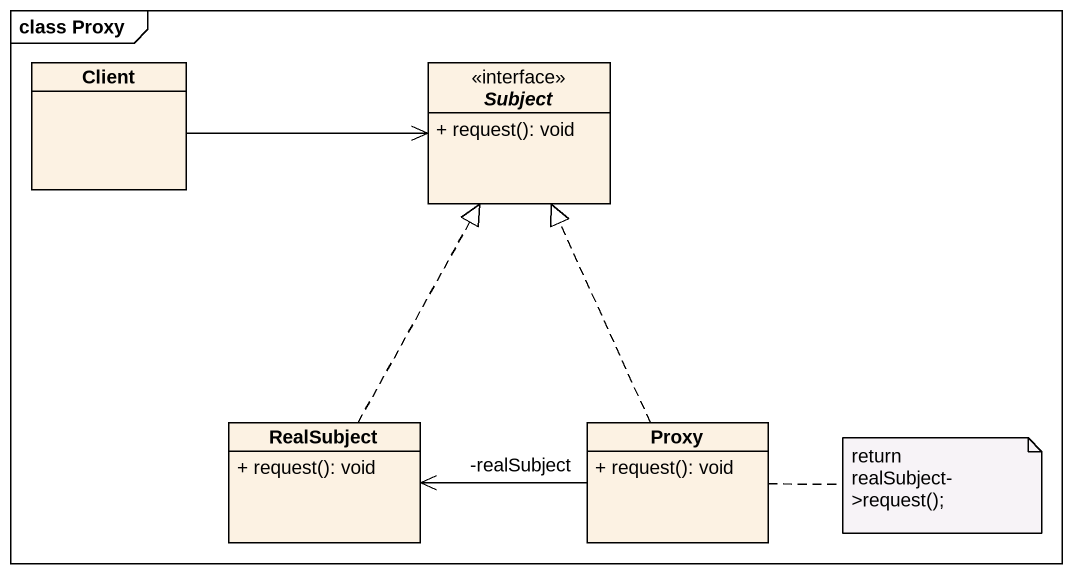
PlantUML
@startuml
mainframe class Proxy
hide circle
hide empty members
skinparam classAttributeIconSize 0
class Client
interface Subject <<interface>> {
  + request(): void
}
class RealSubject {
  + request(): void
}
class Proxy {
  + request(): void
}
Client -right-> Subject
RealSubject .up.|> Subject
Proxy .up.|> Subject
Proxy "-realSubject" -left-> RealSubject
note right of Proxy : return realSubject->request();
@enduml
